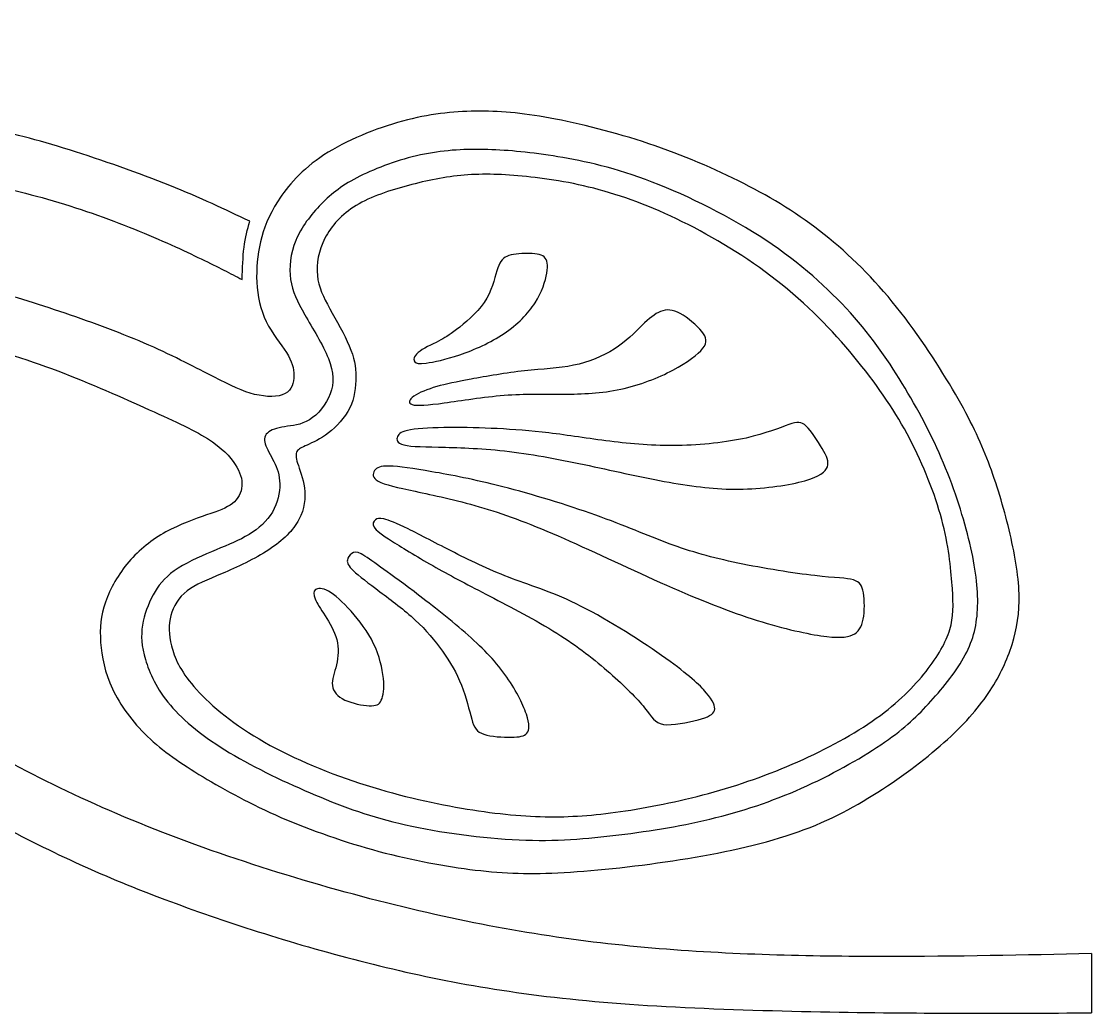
# Model space of a CAD drawing. Extents: x -11 to 8.6, y -2.9 to 35.2.
# Drawn here: x 1.254 to 3.417, y 0.231 to 2.236 of the extents above; entities that cross this region are included whole.
import ezdxf

# ---------------------------------------------------------------- set-up
doc = ezdxf.new("R2010")
doc.units = 0
doc.header["$MEASUREMENT"] = 0
doc.layers.add('LAYER_1', color=7, linetype='CONTINUOUS')

msp = doc.modelspace()

# ---------------------------------------------------------------- linework, layer by layer
at = {"layer": 'LAYER_1'}
for points, knots in [([(0, 2.55088), (0.02871, 2.55088), (0.05744, 2.55088), (0.09127, 2.54767), (0.09127, 2.54767), (0.12511, 2.54446), (0.16412, 2.53801), (0.19846, 2.52919), (0.19846, 2.52919), (0.23282, 2.52035), (0.26258, 2.50908), (0.28367, 2.49483), (0.28367, 2.49483), (0.30476, 2.48056), (0.31725, 2.46328), (0.32126, 2.44822), (0.32126, 2.44822), (0.32528, 2.43315), (0.32084, 2.42026), (0.30859, 2.40841), (0.30859, 2.40841), (0.29634, 2.39657), (0.27623, 2.3857), (0.25174, 2.37688), (0.25174, 2.37688), (0.22722, 2.36804), (0.19826, 2.36119), (0.17114, 2.35597), (0.17114, 2.35597), (0.14402, 2.35076), (0.1187, 2.34712), (0.10304, 2.34551), (0.10304, 2.34551), (0.08737, 2.34391), (0.08131, 2.34431), (0.0771, 2.3427), (0.0771, 2.3427), (0.07289, 2.3411), (0.07047, 2.33747), (0.06967, 2.33026), (0.06967, 2.33026), (0.06887, 2.32302), (0.06967, 2.31216), (0.07107, 2.30333), (0.07107, 2.30333), (0.07247, 2.29449), (0.0745, 2.28764), (0.08895, 2.28564), (0.08895, 2.28564), (0.10342, 2.28363), (0.13036, 2.28646), (0.16472, 2.29287), (0.16472, 2.29287), (0.19908, 2.29931), (0.24087, 2.30935), (0.27523, 2.32019), (0.27523, 2.32019), (0.30959, 2.33104), (0.33653, 2.34272), (0.35842, 2.35938), (0.35842, 2.35938), (0.38033, 2.37606), (0.39721, 2.39777), (0.40505, 2.41745), (0.40505, 2.41745), (0.41288, 2.43714), (0.41168, 2.45484), (0.40546, 2.47029), (0.40546, 2.47029), (0.39923, 2.48577), (0.38797, 2.49906), (0.37652, 2.51131), (0.37652, 2.51131), (0.36507, 2.52355), (0.35339, 2.53482), (0.34677, 2.54406), (0.34677, 2.54406), (0.34014, 2.5533), (0.33853, 2.56054), (0.34275, 2.57942), (0.34275, 2.57942), (0.34697, 2.5983), (0.35702, 2.62887), (0.37287, 2.66664), (0.37287, 2.66664), (0.38875, 2.7044), (0.41048, 2.74942), (0.43538, 2.7902), (0.43538, 2.7902), (0.46029, 2.83099), (0.48845, 2.86757), (0.50652, 2.89026), (0.50652, 2.89026), (0.5246, 2.91298), (0.53265, 2.92183), (0.54288, 2.92665), (0.54288, 2.92665), (0.55312, 2.93148), (0.56561, 2.93228), (0.59273, 2.92586), (0.59273, 2.92586), (0.61985, 2.91943), (0.66165, 2.90574), (0.72473, 2.88124), (0.72473, 2.88124), (0.78783, 2.85673), (0.87224, 2.82135), (0.93332, 2.79002), (0.93332, 2.79002), (0.9944, 2.75867), (1.0322, 2.73132), (1.0553, 2.7038), (1.0553, 2.7038), (1.07841, 2.67628), (1.08685, 2.64854), (1.08865, 2.62324), (1.08865, 2.62324), (1.09048, 2.59792), (1.08563, 2.57499), (1.07157, 2.5541), (1.07157, 2.5541), (1.05752, 2.53321), (1.03419, 2.51431), (0.99382, 2.49102), (0.99382, 2.49102), (0.95343, 2.46771), (0.89596, 2.43996), (0.82884, 2.40581), (0.82884, 2.40581), (0.76173, 2.37165), (0.68496, 2.33106), (0.63072, 2.2987), (0.63072, 2.2987), (0.57645, 2.26635), (0.5447, 2.24224), (0.51457, 2.21471), (0.51457, 2.21471), (0.48442, 2.18719), (0.45588, 2.15622), (0.42916, 2.12126), (0.42916, 2.12126), (0.40244, 2.0863), (0.37752, 2.04732), (0.35844, 2.00612), (0.35844, 2.00612), (0.33936, 1.96493), (0.32607, 1.92153), (0.31725, 1.88818), (0.31725, 1.88818), (0.30841, 1.85482), (0.30396, 1.83151), (0.30075, 1.80519), (0.30075, 1.80519), (0.29754, 1.77887), (0.29552, 1.7495), (0.29351, 1.72018), (0.29351, 1.72018), (0.32847, 1.73425), (0.36345, 1.74832), (0.38937, 1.75656), (0.38937, 1.75656), (0.41529, 1.7648), (0.43217, 1.7672), (0.44905, 1.76961), (0.44905, 1.76961), (0.45466, 1.80617), (0.46031, 1.84277), (0.47657, 1.88697), (0.47657, 1.88697), (0.49285, 1.93117), (0.51978, 1.98303), (0.55272, 2.0224), (0.55272, 2.0224), (0.58568, 2.06179), (0.62468, 2.08873), (0.67009, 2.11485), (0.67009, 2.11485), (0.71549, 2.14097), (0.76735, 2.16628), (0.82279, 2.18838), (0.82279, 2.18838), (0.87826, 2.21049), (0.93735, 2.22939), (1.00546, 2.24967), (1.00546, 2.24967), (1.07358, 2.26996), (1.15075, 2.29169), (1.21987, 2.31217), (1.21987, 2.31217), (1.28899, 2.33266), (1.35008, 2.35196), (1.40433, 2.37586), (1.40433, 2.37586), (1.45859, 2.39977), (1.50602, 2.42832), (1.54178, 2.45925), (1.54178, 2.45925), (1.57756, 2.4902), (1.60167, 2.52355), (1.61352, 2.55711), (1.61352, 2.55711), (1.62539, 2.59067), (1.62497, 2.62444), (1.61472, 2.65477), (1.61472, 2.65477), (1.60448, 2.68512), (1.58437, 2.71204), (1.55565, 2.73836), (1.55565, 2.73836), (1.52692, 2.76468), (1.48952, 2.79042), (1.42944, 2.81954), (1.42944, 2.81954), (1.36937, 2.84869), (1.28658, 2.88124), (1.20159, 2.90997), (1.20159, 2.90997), (1.11659, 2.93871), (1.02936, 2.96363), (0.95824, 2.98151), (0.95824, 2.98151), (0.88712, 2.99939), (0.83203, 3.01025), (0.78643, 3.01948), (0.78643, 3.01948), (0.74082, 3.02872), (0.70464, 3.03637), (0.68436, 3.04239), (0.68436, 3.04239), (0.66407, 3.0484), (0.65962, 3.05285), (0.66666, 3.05927), (0.66666, 3.05927), (0.67369, 3.0657), (0.69219, 3.07414), (0.7364, 3.09763), (0.7364, 3.09763), (0.7806, 3.12115), (0.85055, 3.15975), (0.90861, 3.18968), (0.90861, 3.18968), (0.96668, 3.21961), (1.01292, 3.24094), (1.0549, 3.26102), (1.0549, 3.26102), (1.09689, 3.28111), (1.13468, 3.30001), (1.1634, 3.31507), (1.1634, 3.31507), (1.19213, 3.33014), (1.21185, 3.3414), (1.22731, 3.34481), (1.22731, 3.34481), (1.24278, 3.34824), (1.25404, 3.34379), (1.26629, 3.33858), (1.26629, 3.33858), (1.27854, 3.33337), (1.29183, 3.32731), (1.30869, 3.3211), (1.30869, 3.3211), (1.32557, 3.31488), (1.34607, 3.30843), (1.374, 3.30823), (1.374, 3.30823), (1.40192, 3.30803), (1.4373, 3.31408), (1.46843, 3.32653), (1.46843, 3.32653), (1.49958, 3.33898), (1.52652, 3.35788), (1.54941, 3.38298), (1.54941, 3.38298), (1.57233, 3.4081), (1.59123, 3.43946), (1.60528, 3.4714), (1.60528, 3.4714), (1.61935, 3.50335), (1.62859, 3.5359), (1.63421, 3.55719), (1.63421, 3.55719), (1.63984, 3.5785), (1.64186, 3.58856), (1.64948, 3.59981), (1.64948, 3.59981), (1.65712, 3.61105), (1.67041, 3.62354), (1.68807, 3.63679), (1.68807, 3.63679), (1.70575, 3.65004), (1.72788, 3.66413), (1.74053, 3.67879), (1.74053, 3.67879), (1.75318, 3.69344), (1.7564, 3.70873), (1.7542, 3.72479), (1.7542, 3.72479), (1.75197, 3.74087), (1.74434, 3.75775), (1.73229, 3.76879), (1.73229, 3.76879), (1.72022, 3.77984), (1.70374, 3.78509), (1.68406, 3.78669), (1.68406, 3.78669), (1.66437, 3.78829), (1.64144, 3.78629), (1.62196, 3.78388), (1.62196, 3.78388), (1.60247, 3.78148), (1.5864, 3.77865), (1.57092, 3.77986), (1.57092, 3.77986), (1.55545, 3.78106), (1.54057, 3.78629), (1.52612, 3.79271), (1.52612, 3.79271), (1.51165, 3.79914), (1.49756, 3.80678), (1.47547, 3.80958), (1.47547, 3.80958), (1.45338, 3.81241), (1.42321, 3.8104), (1.39428, 3.80197), (1.39428, 3.80197), (1.36536, 3.79353), (1.33762, 3.77865), (1.31029, 3.75937), (1.31029, 3.75937), (1.28297, 3.74007), (1.25603, 3.71635), (1.23937, 3.69566), (1.23937, 3.69566), (1.22269, 3.67496), (1.21624, 3.65728), (1.21644, 3.63679), (1.21644, 3.63679), (1.21664, 3.61629), (1.2235, 3.59297), (1.22751, 3.57128), (1.22751, 3.57128), (1.23152, 3.54957), (1.23274, 3.52947), (1.23113, 3.51301), (1.23113, 3.51301), (1.22953, 3.49653), (1.22508, 3.48365), (1.21987, 3.47523), (1.21987, 3.47523), (1.21466, 3.46679), (1.2086, 3.46276), (1.19616, 3.46095), (1.19616, 3.46095), (1.18371, 3.45915), (1.16481, 3.45955), (1.13628, 3.46276), (1.13628, 3.46276), (1.10775, 3.46597), (1.06955, 3.47202), (1.03399, 3.47503), (1.03399, 3.47503), (0.99843, 3.47803), (0.96547, 3.47803), (0.93092, 3.47302), (0.93092, 3.47302), (0.89636, 3.46799), (0.86018, 3.45795), (0.83788, 3.45273), (0.83788, 3.45273), (0.81557, 3.4475), (0.80714, 3.4471), (0.80152, 3.44931), (0.80152, 3.44931), (0.79589, 3.45151), (0.79306, 3.45634), (0.8003, 3.46476), (0.8003, 3.46476), (0.80754, 3.4732), (0.82482, 3.48529), (0.84771, 3.50738), (0.84771, 3.50738), (0.87062, 3.52947), (0.89918, 3.56164), (0.91887, 3.59418), (0.91887, 3.59418), (0.93855, 3.62673), (0.94942, 3.65968), (0.95443, 3.69144), (0.95443, 3.69144), (0.95946, 3.72319), (0.95864, 3.75374), (0.95323, 3.78086), (0.95323, 3.78086), (0.94779, 3.80798), (0.93775, 3.83171), (0.9239, 3.85781), (0.9239, 3.85781), (0.91003, 3.88393), (0.89233, 3.91249), (0.87607, 3.9388), (0.87607, 3.9388), (0.85979, 3.96512), (0.8449, 3.98925), (0.83708, 4.01074), (0.83708, 4.01074), (0.82924, 4.03223), (0.82842, 4.05113), (0.83123, 4.07001), (0.83123, 4.07001), (0.83406, 4.0889), (0.84049, 4.1078), (0.8443, 4.12488), (0.8443, 4.12488), (0.84813, 4.14196), (0.84933, 4.15723), (0.84412, 4.17168), (0.84412, 4.17168), (0.83889, 4.18616), (0.82722, 4.19984), (0.80954, 4.21169), (0.80954, 4.21169), (0.79186, 4.22354), (0.76815, 4.2336), (0.74967, 4.23761), (0.74967, 4.23761), (0.73118, 4.24164), (0.7179, 4.23962), (0.70324, 4.22957), (0.70324, 4.22957), (0.68859, 4.21953), (0.67249, 4.20143), (0.65964, 4.19119), (0.65964, 4.19119), (0.64679, 4.18094), (0.63713, 4.17852), (0.62308, 4.18032), (0.62308, 4.18032), (0.60901, 4.18213), (0.59051, 4.18818), (0.57202, 4.19419)], [0, 0, 0, 0, 0.009009, 0.009009, 0.009009, 0.009009, 0.018018, 0.018018, 0.018018, 0.018018, 0.027027, 0.027027, 0.027027, 0.027027, 0.036036, 0.036036, 0.036036, 0.036036, 0.045045, 0.045045, 0.045045, 0.045045, 0.0540541, 0.0540541, 0.0540541, 0.0540541, 0.0630631, 0.0630631, 0.0630631, 0.0630631, 0.0720721, 0.0720721, 0.0720721, 0.0720721, 0.0810811, 0.0810811, 0.0810811, 0.0810811, 0.0900901, 0.0900901, 0.0900901, 0.0900901, 0.0990991, 0.0990991, 0.0990991, 0.0990991, 0.1081081, 0.1081081, 0.1081081, 0.1081081, 0.1171171, 0.1171171, 0.1171171, 0.1171171, 0.1261261, 0.1261261, 0.1261261, 0.1261261, 0.1351351, 0.1351351, 0.1351351, 0.1351351, 0.1441441, 0.1441441, 0.1441441, 0.1441441, 0.1531532, 0.1531532, 0.1531532, 0.1531532, 0.1621622, 0.1621622, 0.1621622, 0.1621622, 0.1711712, 0.1711712, 0.1711712, 0.1711712, 0.1801802, 0.1801802, 0.1801802, 0.1801802, 0.1891892, 0.1891892, 0.1891892, 0.1891892, 0.1981982, 0.1981982, 0.1981982, 0.1981982, 0.2072072, 0.2072072, 0.2072072, 0.2072072, 0.2162162, 0.2162162, 0.2162162, 0.2162162, 0.2252252, 0.2252252, 0.2252252, 0.2252252, 0.2342342, 0.2342342, 0.2342342, 0.2342342, 0.2432432, 0.2432432, 0.2432432, 0.2432432, 0.2522523, 0.2522523, 0.2522523, 0.2522523, 0.2612613, 0.2612613, 0.2612613, 0.2612613, 0.2702703, 0.2702703, 0.2702703, 0.2702703, 0.2792793, 0.2792793, 0.2792793, 0.2792793, 0.2882883, 0.2882883, 0.2882883, 0.2882883, 0.2972973, 0.2972973, 0.2972973, 0.2972973, 0.3063063, 0.3063063, 0.3063063, 0.3063063, 0.3153153, 0.3153153, 0.3153153, 0.3153153, 0.3243243, 0.3243243, 0.3243243, 0.3243243, 0.3333333, 0.3333333, 0.3333333, 0.3333333, 0.3423423, 0.3423423, 0.3423423, 0.3423423, 0.3513514, 0.3513514, 0.3513514, 0.3513514, 0.3603604, 0.3603604, 0.3603604, 0.3603604, 0.3693694, 0.3693694, 0.3693694, 0.3693694, 0.3783784, 0.3783784, 0.3783784, 0.3783784, 0.3873874, 0.3873874, 0.3873874, 0.3873874, 0.3963964, 0.3963964, 0.3963964, 0.3963964, 0.4054054, 0.4054054, 0.4054054, 0.4054054, 0.4144144, 0.4144144, 0.4144144, 0.4144144, 0.4234234, 0.4234234, 0.4234234, 0.4234234, 0.4324324, 0.4324324, 0.4324324, 0.4324324, 0.4414414, 0.4414414, 0.4414414, 0.4414414, 0.4504505, 0.4504505, 0.4504505, 0.4504505, 0.4594595, 0.4594595, 0.4594595, 0.4594595, 0.4684685, 0.4684685, 0.4684685, 0.4684685, 0.4774775, 0.4774775, 0.4774775, 0.4774775, 0.4864865, 0.4864865, 0.4864865, 0.4864865, 0.4954955, 0.4954955, 0.4954955, 0.4954955, 0.5045045, 0.5045045, 0.5045045, 0.5045045, 0.5135135, 0.5135135, 0.5135135, 0.5135135, 0.5225225, 0.5225225, 0.5225225, 0.5225225, 0.5315315, 0.5315315, 0.5315315, 0.5315315, 0.5405405, 0.5405405, 0.5405405, 0.5405405, 0.5495495, 0.5495495, 0.5495495, 0.5495495, 0.5585586, 0.5585586, 0.5585586, 0.5585586, 0.5675676, 0.5675676, 0.5675676, 0.5675676, 0.5765766, 0.5765766, 0.5765766, 0.5765766, 0.5855856, 0.5855856, 0.5855856, 0.5855856, 0.5945946, 0.5945946, 0.5945946, 0.5945946, 0.6036036, 0.6036036, 0.6036036, 0.6036036, 0.6126126, 0.6126126, 0.6126126, 0.6126126, 0.6216216, 0.6216216, 0.6216216, 0.6216216, 0.6306306, 0.6306306, 0.6306306, 0.6306306, 0.6396396, 0.6396396, 0.6396396, 0.6396396, 0.6486486, 0.6486486, 0.6486486, 0.6486486, 0.6576577, 0.6576577, 0.6576577, 0.6576577, 0.6666667, 0.6666667, 0.6666667, 0.6666667, 0.6756757, 0.6756757, 0.6756757, 0.6756757, 0.6846847, 0.6846847, 0.6846847, 0.6846847, 0.6936937, 0.6936937, 0.6936937, 0.6936937, 0.7027027, 0.7027027, 0.7027027, 0.7027027, 0.7117117, 0.7117117, 0.7117117, 0.7117117, 0.7207207, 0.7207207, 0.7207207, 0.7207207, 0.7297297, 0.7297297, 0.7297297, 0.7297297, 0.7387387, 0.7387387, 0.7387387, 0.7387387, 0.7477477, 0.7477477, 0.7477477, 0.7477477, 0.7567568, 0.7567568, 0.7567568, 0.7567568, 0.7657658, 0.7657658, 0.7657658, 0.7657658, 0.7747748, 0.7747748, 0.7747748, 0.7747748, 0.7837838, 0.7837838, 0.7837838, 0.7837838, 0.7927928, 0.7927928, 0.7927928, 0.7927928, 0.8018018, 0.8018018, 0.8018018, 0.8018018, 0.8108108, 0.8108108, 0.8108108, 0.8108108, 0.8198198, 0.8198198, 0.8198198, 0.8198198, 0.8288288, 0.8288288, 0.8288288, 0.8288288, 0.8378378, 0.8378378, 0.8378378, 0.8378378, 0.8468468, 0.8468468, 0.8468468, 0.8468468, 0.8558559, 0.8558559, 0.8558559, 0.8558559, 0.8648649, 0.8648649, 0.8648649, 0.8648649, 0.8738739, 0.8738739, 0.8738739, 0.8738739, 0.8828829, 0.8828829, 0.8828829, 0.8828829, 0.8918919, 0.8918919, 0.8918919, 0.8918919, 0.9009009, 0.9009009, 0.9009009, 0.9009009, 0.9099099, 0.9099099, 0.9099099, 0.9099099, 0.9189189, 0.9189189, 0.9189189, 0.9189189, 0.9279279, 0.9279279, 0.9279279, 0.9279279, 0.9369369, 0.9369369, 0.9369369, 0.9369369, 0.9459459, 0.9459459, 0.9459459, 0.9459459, 0.954955, 0.954955, 0.954955, 0.954955, 0.963964, 0.963964, 0.963964, 0.963964, 0.972973, 0.972973, 0.972973, 0.972973, 0.981982, 0.981982, 0.981982, 0.981982, 1, 1, 1, 1]), ([(2.32235, 2.0409), (2.38123, 2.03006), (2.45359, 2.01197), (2.5221, 1.98908), (2.5221, 1.98908), (2.59062, 1.96617), (2.65533, 1.93841), (2.714, 1.90848), (2.714, 1.90848), (2.77267, 1.87855), (2.82533, 1.84638), (2.87637, 1.80581), (2.87637, 1.80581), (2.9274, 1.76522), (2.97683, 1.71618), (3.02264, 1.65892), (3.02264, 1.65892), (3.06846, 1.60165), (3.11067, 1.53614), (3.14141, 1.4831), (3.14141, 1.4831), (3.17215, 1.43004), (3.19146, 1.38945), (3.20812, 1.34565), (3.20812, 1.34565), (3.22479, 1.30185), (3.23888, 1.2548), (3.24993, 1.2088), (3.24993, 1.2088), (3.26097, 1.16279), (3.26901, 1.11775), (3.27022, 1.07918), (3.27022, 1.07918), (3.27144, 1.04062), (3.26579, 1.00845), (3.25596, 0.97711), (3.25596, 0.97711), (3.24612, 0.94578), (3.23203, 0.91521), (3.21154, 0.88388), (3.21154, 0.88388), (3.19106, 0.85253), (3.16412, 0.82038), (3.12555, 0.78522), (3.12555, 0.78522), (3.08696, 0.75006), (3.03671, 0.71185), (2.98447, 0.67852), (2.98447, 0.67852), (2.93223, 0.64516), (2.87797, 0.6166), (2.81168, 0.59411), (2.81168, 0.59411), (2.74537, 0.5716), (2.66697, 0.55512), (2.58541, 0.54227), (2.58541, 0.54227), (2.50382, 0.5294), (2.41901, 0.52016), (2.3507, 0.51635), (2.3507, 0.51635), (2.28238, 0.51252), (2.23052, 0.51415), (2.17105, 0.52116), (2.17105, 0.52116), (2.11157, 0.5282), (2.04446, 0.54067), (1.97635, 0.55895), (1.97635, 0.55895), (1.90823, 0.57723), (1.83908, 0.60134), (1.7784, 0.62766), (1.7784, 0.62766), (1.71772, 0.65398), (1.66547, 0.68253), (1.62087, 0.70945), (1.62087, 0.70945), (1.57626, 0.73637), (1.53928, 0.76171), (1.50855, 0.79123), (1.50855, 0.79123), (1.4778, 0.82078), (1.45329, 0.85454), (1.43783, 0.88749), (1.43783, 0.88749), (1.42235, 0.92045), (1.4159, 0.9526), (1.4139, 0.98132), (1.4139, 0.98132), (1.41189, 1.01007), (1.4143, 1.03539), (1.42374, 1.06271), (1.42374, 1.06271), (1.43318, 1.09003), (1.44966, 1.11939), (1.47075, 1.14409), (1.47075, 1.14409), (1.49185, 1.16881), (1.51759, 1.18891), (1.54571, 1.20437), (1.54571, 1.20437), (1.57384, 1.21984), (1.60441, 1.23071), (1.6281, 1.23893), (1.6281, 1.23893), (1.65181, 1.24717), (1.66869, 1.25282), (1.68034, 1.26204), (1.68034, 1.26204), (1.69199, 1.27128), (1.69844, 1.28417), (1.69944, 1.29762), (1.69944, 1.29762), (1.70044, 1.31107), (1.69602, 1.32516), (1.68577, 1.34102), (1.68577, 1.34102), (1.67553, 1.35689), (1.65945, 1.37457), (1.62972, 1.39326), (1.62972, 1.39326), (1.59998, 1.41194), (1.55656, 1.43164), (1.50192, 1.45614), (1.50192, 1.45614), (1.44725, 1.48065), (1.38134, 1.51002), (1.31483, 1.53452), (1.31483, 1.53452), (1.24832, 1.55903), (1.18121, 1.57873), (1.10024, 1.59662), (1.10024, 1.59662), (1.01926, 1.6145), (0.92439, 1.63057), (0.85046, 1.63941), (0.85046, 1.63941), (0.77651, 1.64825), (0.72345, 1.64987), (0.66318, 1.64707), (0.66318, 1.64707), (0.6029, 1.64424), (0.53537, 1.63701), (0.47892, 1.62736), (0.47892, 1.62736), (0.42245, 1.61772), (0.37701, 1.60566), (0.31606, 1.57673), (0.31606, 1.57673), (0.25509, 1.54778), (0.17857, 1.50194), (0.10206, 1.45612), (0.10206, 1.45612), (0.09061, 1.46677), (0.07915, 1.47741), (0.06781, 1.48835), (0.06781, 1.48835), (0.05645, 1.4993), (0.04519, 1.51058), (0.03394, 1.52183), (0.03394, 1.52183), (0.11347, 1.56986), (0.19301, 1.61792), (0.25347, 1.64997), (0.25347, 1.64997), (0.31393, 1.68201), (0.35532, 1.6981), (0.40536, 1.71236), (0.40536, 1.71236), (0.45539, 1.72661), (0.51408, 1.7391), (0.57396, 1.74772), (0.57396, 1.74772), (0.63383, 1.75636), (0.69493, 1.76121), (0.76162, 1.76121), (0.76162, 1.76121), (0.82833, 1.76121), (0.90069, 1.75636), (0.97041, 1.74531), (0.97041, 1.74531), (1.04013, 1.73427), (1.10726, 1.71699), (1.16834, 1.69991), (1.16834, 1.69991), (1.22942, 1.68283), (1.2845, 1.66595), (1.34195, 1.64647), (1.34195, 1.64647), (1.39942, 1.62696), (1.45932, 1.60485), (1.51156, 1.58196), (1.51156, 1.58196), (1.5638, 1.55905), (1.60842, 1.53532), (1.64277, 1.51766), (1.64277, 1.51766), (1.67713, 1.49998), (1.70125, 1.48831), (1.72516, 1.4825), (1.72516, 1.4825), (1.74907, 1.47666), (1.77279, 1.47666), (1.78664, 1.48408), (1.78664, 1.48408), (1.80051, 1.49152), (1.80454, 1.50641), (1.80454, 1.52086), (1.80454, 1.52086), (1.80454, 1.53532), (1.80051, 1.54941), (1.78947, 1.56687), (1.78947, 1.56687), (1.77842, 1.58435), (1.76032, 1.60527), (1.74847, 1.62957), (1.74847, 1.62957), (1.73663, 1.65388), (1.73097, 1.68163), (1.72957, 1.70915), (1.72957, 1.70915), (1.72817, 1.73667), (1.73099, 1.76401), (1.73721, 1.79073), (1.73721, 1.79073), (1.74344, 1.81745), (1.7531, 1.84357), (1.77239, 1.8735), (1.77239, 1.8735), (1.79167, 1.90345), (1.82062, 1.93722), (1.86522, 1.96635), (1.86522, 1.96635), (1.90982, 1.9955), (1.97011, 2.02001), (2.02396, 2.03467), (2.02396, 2.03467), (2.0778, 2.04934), (2.12525, 2.05417), (2.17165, 2.05477), (2.17165, 2.05477), (2.21806, 2.05537), (2.2635, 2.05175), (2.32235, 2.0409)], [0, 0, 0, 0, 0.016129, 0.016129, 0.016129, 0.016129, 0.0322581, 0.0322581, 0.0322581, 0.0322581, 0.0483871, 0.0483871, 0.0483871, 0.0483871, 0.0645161, 0.0645161, 0.0645161, 0.0645161, 0.0806452, 0.0806452, 0.0806452, 0.0806452, 0.0967742, 0.0967742, 0.0967742, 0.0967742, 0.1129032, 0.1129032, 0.1129032, 0.1129032, 0.1290323, 0.1290323, 0.1290323, 0.1290323, 0.1451613, 0.1451613, 0.1451613, 0.1451613, 0.1612903, 0.1612903, 0.1612903, 0.1612903, 0.1774194, 0.1774194, 0.1774194, 0.1774194, 0.1935484, 0.1935484, 0.1935484, 0.1935484, 0.2096774, 0.2096774, 0.2096774, 0.2096774, 0.2258065, 0.2258065, 0.2258065, 0.2258065, 0.2419355, 0.2419355, 0.2419355, 0.2419355, 0.2580645, 0.2580645, 0.2580645, 0.2580645, 0.2741935, 0.2741935, 0.2741935, 0.2741935, 0.2903226, 0.2903226, 0.2903226, 0.2903226, 0.3064516, 0.3064516, 0.3064516, 0.3064516, 0.3225806, 0.3225806, 0.3225806, 0.3225806, 0.3387097, 0.3387097, 0.3387097, 0.3387097, 0.3548387, 0.3548387, 0.3548387, 0.3548387, 0.3709677, 0.3709677, 0.3709677, 0.3709677, 0.3870968, 0.3870968, 0.3870968, 0.3870968, 0.4032258, 0.4032258, 0.4032258, 0.4032258, 0.4193548, 0.4193548, 0.4193548, 0.4193548, 0.4354839, 0.4354839, 0.4354839, 0.4354839, 0.4516129, 0.4516129, 0.4516129, 0.4516129, 0.4677419, 0.4677419, 0.4677419, 0.4677419, 0.483871, 0.483871, 0.483871, 0.483871, 0.5, 0.5, 0.5, 0.5, 0.516129, 0.516129, 0.516129, 0.516129, 0.5322581, 0.5322581, 0.5322581, 0.5322581, 0.5483871, 0.5483871, 0.5483871, 0.5483871, 0.5645161, 0.5645161, 0.5645161, 0.5645161, 0.5806452, 0.5806452, 0.5806452, 0.5806452, 0.5967742, 0.5967742, 0.5967742, 0.5967742, 0.6129032, 0.6129032, 0.6129032, 0.6129032, 0.6290323, 0.6290323, 0.6290323, 0.6290323, 0.6451613, 0.6451613, 0.6451613, 0.6451613, 0.6612903, 0.6612903, 0.6612903, 0.6612903, 0.6774194, 0.6774194, 0.6774194, 0.6774194, 0.6935484, 0.6935484, 0.6935484, 0.6935484, 0.7096774, 0.7096774, 0.7096774, 0.7096774, 0.7258065, 0.7258065, 0.7258065, 0.7258065, 0.7419355, 0.7419355, 0.7419355, 0.7419355, 0.7580645, 0.7580645, 0.7580645, 0.7580645, 0.7741935, 0.7741935, 0.7741935, 0.7741935, 0.7903226, 0.7903226, 0.7903226, 0.7903226, 0.8064516, 0.8064516, 0.8064516, 0.8064516, 0.8225806, 0.8225806, 0.8225806, 0.8225806, 0.8387097, 0.8387097, 0.8387097, 0.8387097, 0.8548387, 0.8548387, 0.8548387, 0.8548387, 0.8709677, 0.8709677, 0.8709677, 0.8709677, 0.8870968, 0.8870968, 0.8870968, 0.8870968, 0.9032258, 0.9032258, 0.9032258, 0.9032258, 0.9193548, 0.9193548, 0.9193548, 0.9193548, 0.9354839, 0.9354839, 0.9354839, 0.9354839, 0.9516129, 0.9516129, 0.9516129, 0.9516129, 0.9677419, 0.9677419, 0.9677419, 0.9677419, 1, 1, 1, 1]), ([(1.71512, 1.83231), (1.71071, 1.81583), (1.70626, 1.79936), (1.70376, 1.77976), (1.70376, 1.77976), (1.70125, 1.76017), (1.70065, 1.73746), (1.70004, 1.71475), (1.70004, 1.71475), (1.67613, 1.72699), (1.65222, 1.73928), (1.61716, 1.75625), (1.61716, 1.75625), (1.5821, 1.77322), (1.53585, 1.79494), (1.48201, 1.81663), (1.48201, 1.81663), (1.42817, 1.83832), (1.36665, 1.86005), (1.30678, 1.87702), (1.30678, 1.87702), (1.2469, 1.89399), (1.18863, 1.90626), (1.1383, 1.9165), (1.1383, 1.9165), (1.08796, 1.92674), (1.04555, 1.93498), (1.00958, 1.941), (1.00958, 1.941), (0.97362, 1.94703), (0.94406, 1.95088), (0.88741, 1.95378), (0.88741, 1.95378), (0.83074, 1.95669), (0.74695, 1.9587), (0.68536, 1.9574), (0.68536, 1.9574), (0.62377, 1.95609), (0.58438, 1.95146), (0.54499, 1.94685), (0.54499, 1.94685), (0.55163, 1.95769), (0.55826, 1.96856), (0.5688, 1.98312), (0.5688, 1.98312), (0.57935, 1.99768), (0.59384, 2.01597), (0.60357, 2.0277), (0.60357, 2.0277), (0.61331, 2.03946), (0.61836, 2.04471), (0.62337, 2.04992), (0.62337, 2.04992), (0.65069, 2.05373), (0.67803, 2.05758), (0.7176, 2.05998), (0.7176, 2.05998), (0.75719, 2.06239), (0.80905, 2.06339), (0.85917, 2.06219), (0.85917, 2.06219), (0.90932, 2.06099), (0.95775, 2.05756), (1.00998, 2.05114), (1.00998, 2.05114), (1.06222, 2.04471), (1.11831, 2.03525), (1.17416, 2.02331), (1.17416, 2.02331), (1.23002, 2.01135), (1.28569, 1.99686), (1.35099, 1.97649), (1.35099, 1.97649), (1.4163, 1.95609), (1.49125, 1.92975), (1.55353, 1.90474), (1.55353, 1.90474), (1.61583, 1.87974), (1.66549, 1.856), (1.71512, 1.83231)], [0, 0, 0, 0, 0.047619, 0.047619, 0.047619, 0.047619, 0.0952381, 0.0952381, 0.0952381, 0.0952381, 0.1428571, 0.1428571, 0.1428571, 0.1428571, 0.1904762, 0.1904762, 0.1904762, 0.1904762, 0.2380952, 0.2380952, 0.2380952, 0.2380952, 0.2857143, 0.2857143, 0.2857143, 0.2857143, 0.3333333, 0.3333333, 0.3333333, 0.3333333, 0.3809524, 0.3809524, 0.3809524, 0.3809524, 0.4285714, 0.4285714, 0.4285714, 0.4285714, 0.4761905, 0.4761905, 0.4761905, 0.4761905, 0.5238095, 0.5238095, 0.5238095, 0.5238095, 0.5714286, 0.5714286, 0.5714286, 0.5714286, 0.6190476, 0.6190476, 0.6190476, 0.6190476, 0.6666667, 0.6666667, 0.6666667, 0.6666667, 0.7142857, 0.7142857, 0.7142857, 0.7142857, 0.7619048, 0.7619048, 0.7619048, 0.7619048, 0.8095238, 0.8095238, 0.8095238, 0.8095238, 0.8571429, 0.8571429, 0.8571429, 0.8571429, 0.9047619, 0.9047619, 0.9047619, 0.9047619, 1, 1, 1, 1]), ([(1.84814, 0.6727), (1.78967, 0.69742), (1.72614, 0.72718), (1.67431, 0.75832), (1.67431, 0.75832), (1.62247, 0.78947), (1.58228, 0.82202), (1.55476, 0.85457), (1.55476, 0.85457), (1.52723, 0.88713), (1.51234, 0.91968), (1.50432, 0.9466), (1.50432, 0.9466), (1.49628, 0.97352), (1.49506, 0.99483), (1.49847, 1.01612), (1.49847, 1.01612), (1.5019, 1.03741), (1.50994, 1.05873), (1.51998, 1.07722), (1.51998, 1.07722), (1.53002, 1.0957), (1.54211, 1.11137), (1.56259, 1.12583), (1.56259, 1.12583), (1.58308, 1.1403), (1.61202, 1.15359), (1.63773, 1.16443), (1.63773, 1.16443), (1.66344, 1.17528), (1.68597, 1.18372), (1.70626, 1.19496), (1.70626, 1.19496), (1.72655, 1.20621), (1.74465, 1.2203), (1.75669, 1.23796), (1.75669, 1.23796), (1.76874, 1.25564), (1.77479, 1.27697), (1.7758, 1.29503), (1.7758, 1.29503), (1.7768, 1.31311), (1.77277, 1.328), (1.76655, 1.34165), (1.76655, 1.34165), (1.76032, 1.35531), (1.75188, 1.36779), (1.74787, 1.37844), (1.74787, 1.37844), (1.74384, 1.38908), (1.74424, 1.39792), (1.75086, 1.40434), (1.75086, 1.40434), (1.7575, 1.41077), (1.77036, 1.4148), (1.78562, 1.41721), (1.78562, 1.41721), (1.80089, 1.41961), (1.81859, 1.42043), (1.83587, 1.43108), (1.83587, 1.43108), (1.85315, 1.44172), (1.87003, 1.46223), (1.87807, 1.48352), (1.87807, 1.48352), (1.88611, 1.50481), (1.8853, 1.52693), (1.87426, 1.55486), (1.87426, 1.55486), (1.86321, 1.58278), (1.84189, 1.61656), (1.82643, 1.64348), (1.82643, 1.64348), (1.81096, 1.6704), (1.8013, 1.6905), (1.79789, 1.7146), (1.79789, 1.7146), (1.79446, 1.73871), (1.7973, 1.76686), (1.80835, 1.79358), (1.80835, 1.79358), (1.81939, 1.8203), (1.8387, 1.84562), (1.85979, 1.86711), (1.85979, 1.86711), (1.88087, 1.88861), (1.9038, 1.90631), (1.93774, 1.92339), (1.93774, 1.92339), (1.9717, 1.94047), (2.01672, 1.95695), (2.06012, 1.96639), (2.06012, 1.96639), (2.10352, 1.97583), (2.14533, 1.97825), (2.18833, 1.97745), (2.18833, 1.97745), (2.23133, 1.97665), (2.27555, 1.9726), (2.32819, 1.96438), (2.32819, 1.96438), (2.38083, 1.95614), (2.44192, 1.94368), (2.51505, 1.91676), (2.51505, 1.91676), (2.58819, 1.88983), (2.67341, 1.84844), (2.74493, 1.80264), (2.74493, 1.80264), (2.81647, 1.75681), (2.87434, 1.70656), (2.92075, 1.65653), (2.92075, 1.65653), (2.96717, 1.60649), (3.00215, 1.55666), (3.03388, 1.50482), (3.03388, 1.50482), (3.06564, 1.45299), (3.09418, 1.39911), (3.11747, 1.34366), (3.11747, 1.34366), (3.14079, 1.28821), (3.15888, 1.23113), (3.17053, 1.18171), (3.17053, 1.18171), (3.18218, 1.13228), (3.18743, 1.09047), (3.18643, 1.0543), (3.18643, 1.0543), (3.18541, 1.01814), (3.17817, 0.98758), (3.16129, 0.95584), (3.16129, 0.95584), (3.14441, 0.92409), (3.11789, 0.89114), (3.09177, 0.86221), (3.09177, 0.86221), (3.06565, 0.83326), (3.03992, 0.80835), (2.99852, 0.77962), (2.99852, 0.77962), (2.95713, 0.75088), (2.90006, 0.71832), (2.84119, 0.6914), (2.84119, 0.6914), (2.78231, 0.66448), (2.72162, 0.64317), (2.65753, 0.62712), (2.65753, 0.62712), (2.59343, 0.61104), (2.52591, 0.60018), (2.46102, 0.59216), (2.46102, 0.59216), (2.39612, 0.58412), (2.3338, 0.57887), (2.25967, 0.58208), (2.25967, 0.58208), (2.18552, 0.5853), (2.09949, 0.59697), (2.02977, 0.61263), (2.02977, 0.61263), (1.96005, 0.6283), (1.90659, 0.648), (1.84814, 0.6727)], [0, 0, 0, 0, 0.0238095, 0.0238095, 0.0238095, 0.0238095, 0.047619, 0.047619, 0.047619, 0.047619, 0.0714286, 0.0714286, 0.0714286, 0.0714286, 0.0952381, 0.0952381, 0.0952381, 0.0952381, 0.1190476, 0.1190476, 0.1190476, 0.1190476, 0.1428571, 0.1428571, 0.1428571, 0.1428571, 0.1666667, 0.1666667, 0.1666667, 0.1666667, 0.1904762, 0.1904762, 0.1904762, 0.1904762, 0.2142857, 0.2142857, 0.2142857, 0.2142857, 0.2380952, 0.2380952, 0.2380952, 0.2380952, 0.2619048, 0.2619048, 0.2619048, 0.2619048, 0.2857143, 0.2857143, 0.2857143, 0.2857143, 0.3095238, 0.3095238, 0.3095238, 0.3095238, 0.3333333, 0.3333333, 0.3333333, 0.3333333, 0.3571429, 0.3571429, 0.3571429, 0.3571429, 0.3809524, 0.3809524, 0.3809524, 0.3809524, 0.4047619, 0.4047619, 0.4047619, 0.4047619, 0.4285714, 0.4285714, 0.4285714, 0.4285714, 0.452381, 0.452381, 0.452381, 0.452381, 0.4761905, 0.4761905, 0.4761905, 0.4761905, 0.5, 0.5, 0.5, 0.5, 0.5238095, 0.5238095, 0.5238095, 0.5238095, 0.547619, 0.547619, 0.547619, 0.547619, 0.5714286, 0.5714286, 0.5714286, 0.5714286, 0.5952381, 0.5952381, 0.5952381, 0.5952381, 0.6190476, 0.6190476, 0.6190476, 0.6190476, 0.6428571, 0.6428571, 0.6428571, 0.6428571, 0.6666667, 0.6666667, 0.6666667, 0.6666667, 0.6904762, 0.6904762, 0.6904762, 0.6904762, 0.7142857, 0.7142857, 0.7142857, 0.7142857, 0.7380952, 0.7380952, 0.7380952, 0.7380952, 0.7619048, 0.7619048, 0.7619048, 0.7619048, 0.7857143, 0.7857143, 0.7857143, 0.7857143, 0.8095238, 0.8095238, 0.8095238, 0.8095238, 0.8333333, 0.8333333, 0.8333333, 0.8333333, 0.8571429, 0.8571429, 0.8571429, 0.8571429, 0.8809524, 0.8809524, 0.8809524, 0.8809524, 0.9047619, 0.9047619, 0.9047619, 0.9047619, 0.9285714, 0.9285714, 0.9285714, 0.9285714, 0.952381, 0.952381, 0.952381, 0.952381, 1, 1, 1, 1]), ([(1.65923, 1.12021), (1.68918, 1.13308), (1.72536, 1.14996), (1.75389, 1.16864), (1.75389, 1.16864), (1.78241, 1.18733), (1.80332, 1.20783), (1.81476, 1.22932), (1.81476, 1.22932), (1.82621, 1.25081), (1.82823, 1.27334), (1.82563, 1.29343), (1.82563, 1.29343), (1.82302, 1.31351), (1.81577, 1.33121), (1.81196, 1.34346), (1.81196, 1.34346), (1.80815, 1.35571), (1.80773, 1.36256), (1.81074, 1.36737), (1.81074, 1.36737), (1.81376, 1.37219), (1.8202, 1.37501), (1.83124, 1.38002), (1.83124, 1.38002), (1.84229, 1.38505), (1.85798, 1.39229), (1.87424, 1.40474), (1.87424, 1.40474), (1.89052, 1.41721), (1.90741, 1.4349), (1.91726, 1.45499), (1.91726, 1.45499), (1.9271, 1.47508), (1.92992, 1.49761), (1.92972, 1.51809), (1.92972, 1.51809), (1.92952, 1.53858), (1.92628, 1.55706), (1.91644, 1.58036), (1.91644, 1.58036), (1.90659, 1.60367), (1.89012, 1.63183), (1.87707, 1.65573), (1.87707, 1.65573), (1.864, 1.67964), (1.85435, 1.69934), (1.85195, 1.72264), (1.85195, 1.72264), (1.84952, 1.74595), (1.85437, 1.77289), (1.86722, 1.79799), (1.86722, 1.79799), (1.88007, 1.82311), (1.90098, 1.84644), (1.93051, 1.8643), (1.93051, 1.8643), (1.96003, 1.88218), (1.99824, 1.89466), (2.0358, 1.90471), (2.0358, 1.90471), (2.07337, 1.91475), (2.11037, 1.92239), (2.14894, 1.9256), (2.14894, 1.9256), (2.18751, 1.92882), (2.22772, 1.9276), (2.27452, 1.92279), (2.27452, 1.92279), (2.32133, 1.91796), (2.37481, 1.90952), (2.43186, 1.89324), (2.43186, 1.89324), (2.48893, 1.87697), (2.54963, 1.85285), (2.61331, 1.8195), (2.61331, 1.8195), (2.67702, 1.78614), (2.74373, 1.74354), (2.8022, 1.69493), (2.8022, 1.69493), (2.86067, 1.6463), (2.91092, 1.59162), (2.95252, 1.53918), (2.95252, 1.53918), (2.99411, 1.48674), (3.02707, 1.43649), (3.05439, 1.38265), (3.05439, 1.38265), (3.08171, 1.3288), (3.10344, 1.27132), (3.11629, 1.2201), (3.11629, 1.2201), (3.12914, 1.16886), (3.13317, 1.12382), (3.13537, 1.08988), (3.13537, 1.08988), (3.13758, 1.05593), (3.13798, 1.033), (3.13014, 1.0073), (3.13014, 1.0073), (3.1223, 0.98158), (3.10623, 0.95302), (3.08213, 0.92249), (3.08213, 0.92249), (3.05802, 0.89194), (3.02585, 0.85938), (2.98164, 0.82785), (2.98164, 0.82785), (2.93744, 0.7963), (2.88118, 0.76573), (2.8227, 0.73983), (2.8227, 0.73983), (2.76423, 0.71391), (2.70354, 0.69261), (2.64226, 0.67595), (2.64226, 0.67595), (2.58098, 0.65927), (2.51906, 0.64718), (2.46462, 0.63937), (2.46462, 0.63937), (2.41017, 0.63153), (2.36313, 0.6279), (2.31211, 0.6289), (2.31211, 0.6289), (2.26107, 0.62991), (2.20599, 0.63556), (2.14291, 0.6464), (2.14291, 0.6464), (2.07982, 0.65725), (2.00866, 0.67332), (1.93694, 0.69682), (1.93694, 0.69682), (1.86522, 0.72033), (1.79286, 0.7513), (1.7342, 0.78604), (1.7342, 0.78604), (1.67553, 0.8208), (1.63049, 0.8594), (1.60236, 0.89194), (1.60236, 0.89194), (1.57424, 0.92449), (1.56298, 0.95103), (1.55716, 0.97412), (1.55716, 0.97412), (1.55133, 0.99724), (1.55093, 1.01694), (1.55594, 1.03562), (1.55594, 1.03562), (1.56097, 1.0543), (1.57143, 1.07199), (1.58851, 1.08524), (1.58851, 1.08524), (1.60559, 1.09851), (1.6293, 1.10736), (1.65923, 1.12021)], [0, 0, 0, 0, 0.025, 0.025, 0.025, 0.025, 0.05, 0.05, 0.05, 0.05, 0.075, 0.075, 0.075, 0.075, 0.1, 0.1, 0.1, 0.1, 0.125, 0.125, 0.125, 0.125, 0.15, 0.15, 0.15, 0.15, 0.175, 0.175, 0.175, 0.175, 0.2, 0.2, 0.2, 0.2, 0.225, 0.225, 0.225, 0.225, 0.25, 0.25, 0.25, 0.25, 0.275, 0.275, 0.275, 0.275, 0.3, 0.3, 0.3, 0.3, 0.325, 0.325, 0.325, 0.325, 0.35, 0.35, 0.35, 0.35, 0.375, 0.375, 0.375, 0.375, 0.4, 0.4, 0.4, 0.4, 0.425, 0.425, 0.425, 0.425, 0.45, 0.45, 0.45, 0.45, 0.475, 0.475, 0.475, 0.475, 0.5, 0.5, 0.5, 0.5, 0.525, 0.525, 0.525, 0.525, 0.55, 0.55, 0.55, 0.55, 0.575, 0.575, 0.575, 0.575, 0.6, 0.6, 0.6, 0.6, 0.625, 0.625, 0.625, 0.625, 0.65, 0.65, 0.65, 0.65, 0.675, 0.675, 0.675, 0.675, 0.7, 0.7, 0.7, 0.7, 0.725, 0.725, 0.725, 0.725, 0.75, 0.75, 0.75, 0.75, 0.775, 0.775, 0.775, 0.775, 0.8, 0.8, 0.8, 0.8, 0.825, 0.825, 0.825, 0.825, 0.85, 0.85, 0.85, 0.85, 0.875, 0.875, 0.875, 0.875, 0.9, 0.9, 0.9, 0.9, 0.925, 0.925, 0.925, 0.925, 0.95, 0.95, 0.95, 0.95, 1, 1, 1, 1]), ([(2.13323, 1.61357), (2.1493, 1.62582), (2.17422, 1.64594), (2.18928, 1.66843), (2.18928, 1.66843), (2.20435, 1.69094), (2.2096, 1.71586), (2.21461, 1.73233), (2.21461, 1.73233), (2.21962, 1.74881), (2.22447, 1.75685), (2.2349, 1.76146), (2.2349, 1.76146), (2.24534, 1.76609), (2.26144, 1.76729), (2.27589, 1.76729), (2.27589, 1.76729), (2.29035, 1.76729), (2.30323, 1.76609), (2.31025, 1.76028), (2.31025, 1.76028), (2.31729, 1.75444), (2.31851, 1.74398), (2.3157, 1.72772), (2.3157, 1.72772), (2.31287, 1.71145), (2.30604, 1.68932), (2.29199, 1.66743), (2.29199, 1.66743), (2.27792, 1.64554), (2.25659, 1.62381), (2.22927, 1.60553), (2.22927, 1.60553), (2.20194, 1.58725), (2.16859, 1.57237), (2.13986, 1.56253), (2.13986, 1.56253), (2.11112, 1.55269), (2.087, 1.54786), (2.07215, 1.54585), (2.07215, 1.54585), (2.05728, 1.54385), (2.05163, 1.54465), (2.04882, 1.54846), (2.04882, 1.54846), (2.04601, 1.55227), (2.04601, 1.55912), (2.05545, 1.56694), (2.05545, 1.56694), (2.0649, 1.57478), (2.0838, 1.58364), (2.09685, 1.59025), (2.09685, 1.59025), (2.10992, 1.59689), (2.11715, 1.60132), (2.13323, 1.61357)], [0, 0, 0, 0, 0.0666667, 0.0666667, 0.0666667, 0.0666667, 0.1333333, 0.1333333, 0.1333333, 0.1333333, 0.2, 0.2, 0.2, 0.2, 0.2666667, 0.2666667, 0.2666667, 0.2666667, 0.3333333, 0.3333333, 0.3333333, 0.3333333, 0.4, 0.4, 0.4, 0.4, 0.4666667, 0.4666667, 0.4666667, 0.4666667, 0.5333333, 0.5333333, 0.5333333, 0.5333333, 0.6, 0.6, 0.6, 0.6, 0.6666667, 0.6666667, 0.6666667, 0.6666667, 0.7333333, 0.7333333, 0.7333333, 0.7333333, 0.8, 0.8, 0.8, 0.8, 0.8666667, 0.8666667, 0.8666667, 0.8666667, 1, 1, 1, 1]), ([(2.16256, 1.5133), (2.1931, 1.51891), (2.2341, 1.52617), (2.27066, 1.53018), (2.27066, 1.53018), (2.30724, 1.53419), (2.3394, 1.53501), (2.36972, 1.54122), (2.36972, 1.54122), (2.40007, 1.54746), (2.42863, 1.55912), (2.45193, 1.57418), (2.45193, 1.57418), (2.47524, 1.58925), (2.49332, 1.60775), (2.50798, 1.62181), (2.50798, 1.62181), (2.52265, 1.63588), (2.53391, 1.64552), (2.54576, 1.65013), (2.54576, 1.65013), (2.55761, 1.65476), (2.5701, 1.65436), (2.58535, 1.64612), (2.58535, 1.64612), (2.60063, 1.63788), (2.61873, 1.62181), (2.62877, 1.60936), (2.62877, 1.60936), (2.63881, 1.59689), (2.64082, 1.58805), (2.63117, 1.5756), (2.63117, 1.5756), (2.62153, 1.56313), (2.60021, 1.54706), (2.57068, 1.5316), (2.57068, 1.5316), (2.54115, 1.51612), (2.50337, 1.50123), (2.465, 1.49301), (2.465, 1.49301), (2.42661, 1.48477), (2.38762, 1.48315), (2.34885, 1.48295), (2.34885, 1.48295), (2.31007, 1.48275), (2.27146, 1.48395), (2.22949, 1.48075), (2.22949, 1.48075), (2.18749, 1.47754), (2.14205, 1.46988), (2.10851, 1.46527), (2.10851, 1.46527), (2.07496, 1.46066), (2.05323, 1.45904), (2.04379, 1.46184), (2.04379, 1.46184), (2.03435, 1.46467), (2.03717, 1.47191), (2.04721, 1.47892), (2.04721, 1.47892), (2.05726, 1.48596), (2.07456, 1.49281), (2.09324, 1.49823), (2.09324, 1.49823), (2.11192, 1.50364), (2.13203, 1.50769), (2.16256, 1.5133)], [0, 0, 0, 0, 0.0555556, 0.0555556, 0.0555556, 0.0555556, 0.1111111, 0.1111111, 0.1111111, 0.1111111, 0.1666667, 0.1666667, 0.1666667, 0.1666667, 0.2222222, 0.2222222, 0.2222222, 0.2222222, 0.2777778, 0.2777778, 0.2777778, 0.2777778, 0.3333333, 0.3333333, 0.3333333, 0.3333333, 0.3888889, 0.3888889, 0.3888889, 0.3888889, 0.4444444, 0.4444444, 0.4444444, 0.4444444, 0.5, 0.5, 0.5, 0.5, 0.5555556, 0.5555556, 0.5555556, 0.5555556, 0.6111111, 0.6111111, 0.6111111, 0.6111111, 0.6666667, 0.6666667, 0.6666667, 0.6666667, 0.7222222, 0.7222222, 0.7222222, 0.7222222, 0.7777778, 0.7777778, 0.7777778, 0.7777778, 0.8333333, 0.8333333, 0.8333333, 0.8333333, 0.8888889, 0.8888889, 0.8888889, 0.8888889, 1, 1, 1, 1]), ([(3.41676, 0.35222), (3.28099, 0.34924), (3.14518, 0.34627), (2.99652, 0.34638), (2.99652, 0.34638), (2.84786, 0.34651), (2.68627, 0.34974), (2.52795, 0.36339), (2.52795, 0.36339), (2.36962, 0.37706), (2.21447, 0.40117), (2.04087, 0.44257), (2.04087, 0.44257), (1.86726, 0.48396), (1.67515, 0.54263), (1.50837, 0.60935), (1.50837, 0.60935), (1.34159, 0.67606), (1.20011, 0.75081), (1.08519, 0.82313), (1.08519, 0.82313), (0.97025, 0.89547), (0.88181, 0.96543), (0.80668, 1.03334), (0.80668, 1.03334), (0.73153, 1.10126), (0.66963, 1.16717), (0.62182, 1.23065), (0.62182, 1.23065), (0.57399, 1.29416), (0.54022, 1.35525), (0.51532, 1.41391), (0.51532, 1.41391), (0.4904, 1.47258), (0.47431, 1.52887), (0.45825, 1.58511), (0.45825, 1.58511), (0.43253, 1.5803), (0.4068, 1.57547), (0.3831, 1.56665), (0.3831, 1.56665), (0.35939, 1.55781), (0.33766, 1.54492), (0.31597, 1.53207), (0.31597, 1.53207), (0.33606, 1.47983), (0.35618, 1.42758), (0.3827, 1.36932), (0.3827, 1.36932), (0.40922, 1.31105), (0.44217, 1.24673), (0.49481, 1.1748), (0.49481, 1.1748), (0.54745, 1.10288), (0.61982, 1.02328), (0.68893, 0.959), (0.68893, 0.959), (0.75805, 0.89469), (0.82396, 0.84566), (0.9192, 0.78418), (0.9192, 0.78418), (1.01445, 0.72268), (1.13903, 0.64873), (1.25477, 0.58926), (1.25477, 0.58926), (1.37052, 0.52978), (1.47742, 0.48476), (1.6004, 0.44096), (1.6004, 0.44096), (1.72337, 0.39716), (1.86243, 0.35455), (2.00429, 0.32119), (2.00429, 0.32119), (2.14615, 0.28784), (2.29084, 0.26372), (2.48293, 0.25009), (2.48293, 0.25009), (2.67503, 0.23646), (2.91457, 0.23327), (3.0781, 0.23215), (3.0781, 0.23215), (3.24164, 0.23102), (3.32922, 0.23195), (3.41676, 0.23286)], [0, 0, 0, 0, 0.0454545, 0.0454545, 0.0454545, 0.0454545, 0.0909091, 0.0909091, 0.0909091, 0.0909091, 0.1363636, 0.1363636, 0.1363636, 0.1363636, 0.1818182, 0.1818182, 0.1818182, 0.1818182, 0.2272727, 0.2272727, 0.2272727, 0.2272727, 0.2727273, 0.2727273, 0.2727273, 0.2727273, 0.3181818, 0.3181818, 0.3181818, 0.3181818, 0.3636364, 0.3636364, 0.3636364, 0.3636364, 0.4090909, 0.4090909, 0.4090909, 0.4090909, 0.4545455, 0.4545455, 0.4545455, 0.4545455, 0.5, 0.5, 0.5, 0.5, 0.5454545, 0.5454545, 0.5454545, 0.5454545, 0.5909091, 0.5909091, 0.5909091, 0.5909091, 0.6363636, 0.6363636, 0.6363636, 0.6363636, 0.6818182, 0.6818182, 0.6818182, 0.6818182, 0.7272727, 0.7272727, 0.7272727, 0.7272727, 0.7727273, 0.7727273, 0.7727273, 0.7727273, 0.8181818, 0.8181818, 0.8181818, 0.8181818, 0.8636364, 0.8636364, 0.8636364, 0.8636364, 0.9090909, 0.9090909, 0.9090909, 0.9090909, 1, 1, 1, 1]), ([(2.21561, 1.41323), (2.24857, 1.41163), (2.28233, 1.4092), (2.32009, 1.40459), (2.32009, 1.40459), (2.35788, 1.39996), (2.39969, 1.39313), (2.44329, 1.38771), (2.44329, 1.38771), (2.48689, 1.38228), (2.53231, 1.37825), (2.58032, 1.37906), (2.58032, 1.37906), (2.62835, 1.37986), (2.679, 1.38551), (2.71857, 1.39433), (2.71857, 1.39433), (2.75816, 1.40317), (2.78671, 1.41524), (2.80459, 1.42145), (2.80459, 1.42145), (2.82247, 1.42769), (2.8297, 1.42811), (2.83995, 1.41826), (2.83995, 1.41826), (2.85019, 1.40842), (2.86348, 1.3883), (2.8725, 1.37284), (2.8725, 1.37284), (2.88154, 1.35737), (2.88639, 1.3465), (2.88278, 1.33626), (2.88278, 1.33626), (2.87915, 1.32602), (2.86707, 1.31637), (2.83694, 1.30793), (2.83694, 1.30793), (2.80681, 1.2995), (2.75856, 1.29226), (2.71236, 1.29106), (2.71236, 1.29106), (2.66615, 1.28984), (2.62191, 1.29468), (2.5721, 1.30331), (2.5721, 1.30331), (2.52227, 1.31194), (2.46678, 1.32441), (2.41154, 1.33626), (2.41154, 1.33626), (2.35629, 1.34811), (2.30121, 1.35937), (2.24957, 1.36599), (2.24957, 1.36599), (2.19793, 1.37262), (2.14971, 1.37465), (2.11074, 1.37565), (2.11074, 1.37565), (2.07175, 1.37665), (2.04198, 1.37665), (2.02693, 1.38026), (2.02693, 1.38026), (2.01185, 1.38389), (2.01145, 1.39112), (2.01406, 1.39714), (2.01406, 1.39714), (2.01667, 1.40317), (2.02232, 1.40802), (2.04018, 1.41103), (2.04018, 1.41103), (2.05806, 1.41403), (2.08823, 1.41524), (2.11936, 1.41544), (2.11936, 1.41544), (2.15051, 1.41564), (2.18266, 1.41484), (2.21561, 1.41323)], [0, 0, 0, 0, 0.05, 0.05, 0.05, 0.05, 0.1, 0.1, 0.1, 0.1, 0.15, 0.15, 0.15, 0.15, 0.2, 0.2, 0.2, 0.2, 0.25, 0.25, 0.25, 0.25, 0.3, 0.3, 0.3, 0.3, 0.35, 0.35, 0.35, 0.35, 0.4, 0.4, 0.4, 0.4, 0.45, 0.45, 0.45, 0.45, 0.5, 0.5, 0.5, 0.5, 0.55, 0.55, 0.55, 0.55, 0.6, 0.6, 0.6, 0.6, 0.65, 0.65, 0.65, 0.65, 0.7, 0.7, 0.7, 0.7, 0.75, 0.75, 0.75, 0.75, 0.8, 0.8, 0.8, 0.8, 0.85, 0.85, 0.85, 0.85, 0.9, 0.9, 0.9, 0.9, 1, 1, 1, 1]), ([(2.22686, 1.29569), (2.28553, 1.28061), (2.35629, 1.25929), (2.41455, 1.2384), (2.41455, 1.2384), (2.47282, 1.21751), (2.51866, 1.197), (2.56286, 1.18075), (2.56286, 1.18075), (2.60706, 1.16447), (2.64966, 1.15238), (2.70169, 1.14154), (2.70169, 1.14154), (2.75373, 1.13069), (2.81525, 1.12105), (2.85723, 1.11624), (2.85723, 1.11624), (2.89922, 1.11141), (2.92175, 1.11141), (2.9352, 1.1076), (2.9352, 1.1076), (2.94865, 1.10377), (2.9531, 1.09614), (2.95551, 1.08128), (2.95551, 1.08128), (2.95791, 1.06641), (2.95831, 1.04428), (2.95531, 1.02822), (2.95531, 1.02822), (2.9523, 1.01215), (2.94585, 1.00208), (2.9336, 0.99647), (2.9336, 0.99647), (2.92135, 0.99084), (2.90325, 0.98964), (2.86949, 0.99465), (2.86949, 0.99465), (2.83574, 0.99968), (2.78631, 1.01094), (2.73066, 1.02902), (2.73066, 1.02902), (2.67499, 1.04711), (2.61307, 1.07202), (2.54456, 1.10255), (2.54456, 1.10255), (2.47604, 1.1331), (2.40088, 1.16928), (2.33859, 1.1964), (2.33859, 1.1964), (2.27629, 1.22353), (2.22686, 1.24162), (2.17925, 1.25548), (2.17925, 1.25548), (2.13162, 1.26935), (2.08578, 1.27899), (2.04982, 1.28661), (2.04982, 1.28661), (2.01386, 1.29425), (1.98774, 1.2999), (1.97509, 1.30691), (1.97509, 1.30691), (1.96242, 1.31395), (1.96322, 1.32241), (1.96743, 1.32842), (1.96743, 1.32842), (1.97166, 1.33446), (1.9793, 1.33808), (1.99778, 1.33768), (1.99778, 1.33768), (2.01627, 1.33728), (2.04563, 1.33283), (2.0836, 1.32622), (2.0836, 1.32622), (2.12156, 1.31958), (2.16821, 1.31074), (2.22686, 1.29569)], [0, 0, 0, 0, 0.05, 0.05, 0.05, 0.05, 0.1, 0.1, 0.1, 0.1, 0.15, 0.15, 0.15, 0.15, 0.2, 0.2, 0.2, 0.2, 0.25, 0.25, 0.25, 0.25, 0.3, 0.3, 0.3, 0.3, 0.35, 0.35, 0.35, 0.35, 0.4, 0.4, 0.4, 0.4, 0.45, 0.45, 0.45, 0.45, 0.5, 0.5, 0.5, 0.5, 0.55, 0.55, 0.55, 0.55, 0.6, 0.6, 0.6, 0.6, 0.65, 0.65, 0.65, 0.65, 0.7, 0.7, 0.7, 0.7, 0.75, 0.75, 0.75, 0.75, 0.8, 0.8, 0.8, 0.8, 0.85, 0.85, 0.85, 0.85, 0.9, 0.9, 0.9, 0.9, 1, 1, 1, 1]), ([(2.12904, 1.16261), (2.16542, 1.14433), (2.20521, 1.12543), (2.2462, 1.10997), (2.2462, 1.10997), (2.28719, 1.0945), (2.32939, 1.08243), (2.38524, 1.0541), (2.38524, 1.0541), (2.4411, 1.02578), (2.51064, 0.98116), (2.55644, 0.94862), (2.55644, 0.94862), (2.60225, 0.91607), (2.62438, 0.89555), (2.63803, 0.87949), (2.63803, 0.87949), (2.65168, 0.86341), (2.65693, 0.85175), (2.65452, 0.84353), (2.65452, 0.84353), (2.6521, 0.83529), (2.64206, 0.83044), (2.62137, 0.82483), (2.62137, 0.82483), (2.60066, 0.81921), (2.56931, 0.81276), (2.55123, 0.81557), (2.55123, 0.81557), (2.53315, 0.81839), (2.5283, 0.83046), (2.51325, 0.84914), (2.51325, 0.84914), (2.49817, 0.86782), (2.47285, 0.89316), (2.44292, 0.91948), (2.44292, 0.91948), (2.41298, 0.9458), (2.37842, 0.97314), (2.33582, 0.99986), (2.33582, 0.99986), (2.29323, 1.02658), (2.24257, 1.0527), (2.20038, 1.07459), (2.20038, 1.07459), (2.15818, 1.0965), (2.12442, 1.1142), (2.09127, 1.13288), (2.09127, 1.13288), (2.05811, 1.15156), (2.02556, 1.17127), (2.00367, 1.18532), (2.00367, 1.18532), (1.98176, 1.19939), (1.9705, 1.20783), (1.96649, 1.21445), (1.96649, 1.21445), (1.96246, 1.22108), (1.96569, 1.22593), (1.96929, 1.22894), (1.96929, 1.22894), (1.9729, 1.23195), (1.97693, 1.23315), (1.98657, 1.23074), (1.98657, 1.23074), (1.99622, 1.22834), (2.01149, 1.22229), (2.0356, 1.21044), (2.0356, 1.21044), (2.05972, 1.19859), (2.09267, 1.18089), (2.12904, 1.16261)], [0, 0, 0, 0, 0.0526316, 0.0526316, 0.0526316, 0.0526316, 0.1052632, 0.1052632, 0.1052632, 0.1052632, 0.1578947, 0.1578947, 0.1578947, 0.1578947, 0.2105263, 0.2105263, 0.2105263, 0.2105263, 0.2631579, 0.2631579, 0.2631579, 0.2631579, 0.3157895, 0.3157895, 0.3157895, 0.3157895, 0.3684211, 0.3684211, 0.3684211, 0.3684211, 0.4210526, 0.4210526, 0.4210526, 0.4210526, 0.4736842, 0.4736842, 0.4736842, 0.4736842, 0.5263158, 0.5263158, 0.5263158, 0.5263158, 0.5789474, 0.5789474, 0.5789474, 0.5789474, 0.6315789, 0.6315789, 0.6315789, 0.6315789, 0.6842105, 0.6842105, 0.6842105, 0.6842105, 0.7368421, 0.7368421, 0.7368421, 0.7368421, 0.7894737, 0.7894737, 0.7894737, 0.7894737, 0.8421053, 0.8421053, 0.8421053, 0.8421053, 0.8947368, 0.8947368, 0.8947368, 0.8947368, 1, 1, 1, 1]), ([(2.04725, 1.08385), (2.0774, 1.06114), (2.11719, 1.03019), (2.15034, 1.00126), (2.15034, 1.00126), (2.1835, 0.97232), (2.21004, 0.9454), (2.23093, 0.91667), (2.23093, 0.91667), (2.25181, 0.88793), (2.26711, 0.85738), (2.27432, 0.83649), (2.27432, 0.83649), (2.28156, 0.81558), (2.28076, 0.80432), (2.27555, 0.7979), (2.27555, 0.7979), (2.27031, 0.79147), (2.26065, 0.78987), (2.24379, 0.78967), (2.24379, 0.78967), (2.22692, 0.78947), (2.20278, 0.79067), (2.18833, 0.79548), (2.18833, 0.79548), (2.17387, 0.80031), (2.16903, 0.80875), (2.16381, 0.82623), (2.16381, 0.82623), (2.1586, 0.84371), (2.15295, 0.87025), (2.14333, 0.89474), (2.14333, 0.89474), (2.13368, 0.91926), (2.12, 0.94179), (2.10454, 0.96348), (2.10454, 0.96348), (2.08906, 0.98517), (2.07177, 1.00609), (2.04988, 1.02638), (2.04988, 1.02638), (2.02797, 1.04667), (2.00145, 1.06637), (1.97835, 1.08363), (1.97835, 1.08363), (1.95524, 1.10091), (1.93554, 1.1158), (1.92469, 1.12603), (1.92469, 1.12603), (1.91385, 1.13627), (1.91182, 1.14192), (1.91263, 1.14734), (1.91263, 1.14734), (1.91343, 1.15275), (1.91706, 1.158), (1.92147, 1.16101), (1.92147, 1.16101), (1.92588, 1.16401), (1.93113, 1.16483), (1.94035, 1.16022), (1.94035, 1.16022), (1.94959, 1.15559), (1.96288, 1.14553), (1.97974, 1.13328), (1.97974, 1.13328), (1.99662, 1.12103), (2.01712, 1.10654), (2.04725, 1.08385)], [0, 0, 0, 0, 0.0555556, 0.0555556, 0.0555556, 0.0555556, 0.1111111, 0.1111111, 0.1111111, 0.1111111, 0.1666667, 0.1666667, 0.1666667, 0.1666667, 0.2222222, 0.2222222, 0.2222222, 0.2222222, 0.2777778, 0.2777778, 0.2777778, 0.2777778, 0.3333333, 0.3333333, 0.3333333, 0.3333333, 0.3888889, 0.3888889, 0.3888889, 0.3888889, 0.4444444, 0.4444444, 0.4444444, 0.4444444, 0.5, 0.5, 0.5, 0.5, 0.5555556, 0.5555556, 0.5555556, 0.5555556, 0.6111111, 0.6111111, 0.6111111, 0.6111111, 0.6666667, 0.6666667, 0.6666667, 0.6666667, 0.7222222, 0.7222222, 0.7222222, 0.7222222, 0.7777778, 0.7777778, 0.7777778, 0.7777778, 0.8333333, 0.8333333, 0.8333333, 0.8333333, 0.8888889, 0.8888889, 0.8888889, 0.8888889, 1, 1, 1, 1]), ([(1.92006, 1.04446), (1.93674, 1.02578), (1.95402, 1.00285), (1.96567, 0.97855), (1.96567, 0.97855), (1.97733, 0.95424), (1.98337, 0.92852), (1.98537, 0.90823), (1.98537, 0.90823), (1.98739, 0.88793), (1.98537, 0.87305), (1.98116, 0.86421), (1.98116, 0.86421), (1.97693, 0.85537), (1.9705, 0.85255), (1.95684, 0.85315), (1.95684, 0.85315), (1.94317, 0.85375), (1.92227, 0.8578), (1.90741, 0.86482), (1.90741, 0.86482), (1.89254, 0.87185), (1.8837, 0.88189), (1.8823, 0.89394), (1.8823, 0.89394), (1.88087, 0.90601), (1.88693, 0.92008), (1.89053, 0.93596), (1.89053, 0.93596), (1.89414, 0.95183), (1.89535, 0.96951), (1.89094, 0.98679), (1.89094, 0.98679), (1.88651, 1.00407), (1.87646, 1.02095), (1.86762, 1.035), (1.86762, 1.035), (1.85878, 1.04907), (1.85115, 1.06034), (1.84734, 1.06918), (1.84734, 1.06918), (1.84351, 1.07802), (1.84351, 1.08445), (1.84812, 1.08786), (1.84812, 1.08786), (1.85275, 1.09129), (1.86199, 1.09169), (1.87464, 1.08465), (1.87464, 1.08465), (1.88731, 1.07762), (1.90338, 1.06314), (1.92006, 1.04446)], [0, 0, 0, 0, 0.0714286, 0.0714286, 0.0714286, 0.0714286, 0.1428571, 0.1428571, 0.1428571, 0.1428571, 0.2142857, 0.2142857, 0.2142857, 0.2142857, 0.2857143, 0.2857143, 0.2857143, 0.2857143, 0.3571429, 0.3571429, 0.3571429, 0.3571429, 0.4285714, 0.4285714, 0.4285714, 0.4285714, 0.5, 0.5, 0.5, 0.5, 0.5714286, 0.5714286, 0.5714286, 0.5714286, 0.6428571, 0.6428571, 0.6428571, 0.6428571, 0.7142857, 0.7142857, 0.7142857, 0.7142857, 0.7857143, 0.7857143, 0.7857143, 0.7857143, 0.8571429, 0.8571429, 0.8571429, 0.8571429, 1, 1, 1, 1])]:
    msp.add_open_spline(points, degree=3, knots=knots, dxfattribs=at)
msp.add_open_spline([(3.41676, 0.35222), (3.41676, 0.35222), (3.41676, 0.23286), (3.41676, 0.23286)], degree=3, dxfattribs=at)

doc.saveas('drawing.dxf')
